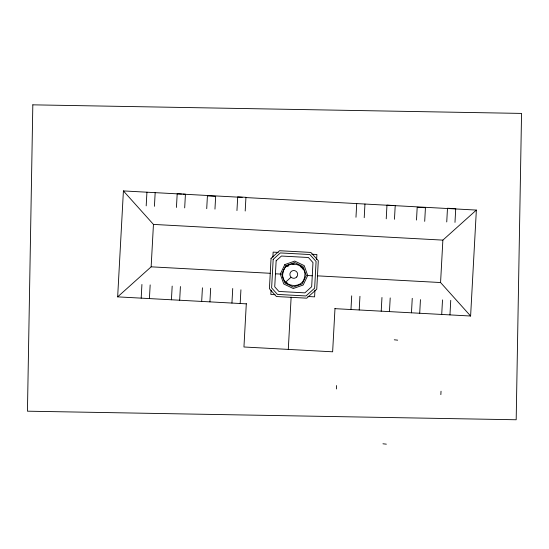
<?xml version="1.0" encoding="UTF-8"?>
<svg xmlns="http://www.w3.org/2000/svg" width="549" height="549" viewBox="0 0 549 549"><rect width="100%" height="100%" fill="white"/><g stroke="black" fill="none" stroke-linecap="round" stroke-linejoin="round"><path stroke-width="0.82" d="M246.295 303.844L117.658 296.865L123.408 190.922L181.52 194.078M141.182 298.141L141.923 284.471M146.185 205.868L146.933 192.198M149.424 298.587L150.165 284.917M117.658 296.865L151.147 266.828L153.446 224.411L123.408 190.922M154.427 206.314L155.168 192.644M171.432 299.781L172.173 286.104M176.442 207.433L177.19 193.749L185.432 194.195L184.684 207.879M179.674 300.234L180.415 286.551M201.682 301.428L202.423 287.806M206.719 208.668L207.412 195.904L215.654 196.35L214.961 209.114M209.924 301.875L210.665 288.259M231.939 303.069L232.728 288.506M236.955 210.562L237.703 196.858L245.945 197.311L245.197 211.008M240.181 303.515L240.922 289.81M246.309 303.57L243.948 346.989L332.639 351.806L334.993 308.38M271.069 290.249L270.842 294.484L275.049 294.71M272.867 257.2L273.141 252.115L278.192 252.389M288.294 349.397L291.128 297.242M314.961 290.078L314.598 296.858L307.865 296.494M316.615 259.574L316.897 254.489L311.846 254.214M336.386 388.96L336.571 385.556M350.962 309.526L351.703 295.856M355.972 217.253L356.713 203.583M359.204 309.972L359.945 296.302M364.213 217.699L364.955 204.029M381.212 311.166L381.96 297.489M386.228 218.818L386.97 205.134L395.211 205.58L394.47 219.264M389.454 311.619L390.202 297.935M411.469 312.813L412.251 298.34M416.499 220.053L417.192 207.289L425.434 207.735L424.7 221.35M419.711 313.259L420.445 299.644M476.36 210.075L470.61 316.018L440.572 282.536L442.871 240.119L476.36 210.075L449.013 208.593M441.719 314.453L442.508 299.891M446.742 221.947L447.483 208.243L455.725 208.695L454.984 222.393M440.847 394.628L441.032 391.224M449.96 314.9L450.75 300.337M290.846 277.423L285.645 282.097L287.154 282.824M286.482 266.649L288.849 265.812M292.795 264.426L294.381 263.87M182.954 194.154L242.198 197.372M245.616 197.558L393.558 205.587M395.17 205.669L447.469 208.51M153.446 224.411L442.871 240.119M151.147 266.828L270.17 273.285M317.267 275.838L440.572 282.536M275.433 273.8L280.971 274.095M306.987 275.509L312.264 275.797M334.979 308.662L470.61 316.018M394.278 339.797L397.668 340.167M382.955 443.791L386.345 444.162M300.42 266.766L301.929 267.487L302.485 269.065M32.823 104.838L27.45 411.187L516.184 419.759L521.55 113.41L32.823 104.838M271.062 258.339L269.415 288.692L276.442 296.529L306.733 298.169L316.752 289.186L318.296 260.727L310.844 252.423L279.551 250.721L271.062 258.339M273.176 259.354L271.625 287.909L277.458 294.415L305.958 295.959L314.639 288.17L316.087 261.502L309.828 254.537L280.333 252.931L273.176 259.354M276.14 260.775L274.733 286.818L278.878 291.45L304.867 292.857L311.667 286.75L312.978 262.6L308.408 257.502L281.424 256.04L276.14 260.775M282.941 272.764C279.805 286.592 302.547 290.853 304.633 276.826C307.769 262.992 285.02 258.73 282.941 272.764M284.821 264.577L280.278 274.061L283.771 283.977L293.255 288.52L303.172 285.034L307.714 275.55L304.221 265.627L294.744 261.084L284.821 264.577M285.816 265.682L281.761 274.143L284.876 282.989L293.331 287.045L302.183 283.929L306.239 275.468L303.123 266.622L294.662 262.566L285.816 265.682M296.796 276.895L296.048 277.588A3.905 3.905 0 0 1 289.941 275.138A3.905 3.905 0 0 1 294.744 270.636A3.905 3.905 0 0 1 296.796 276.895"/></g></svg>
